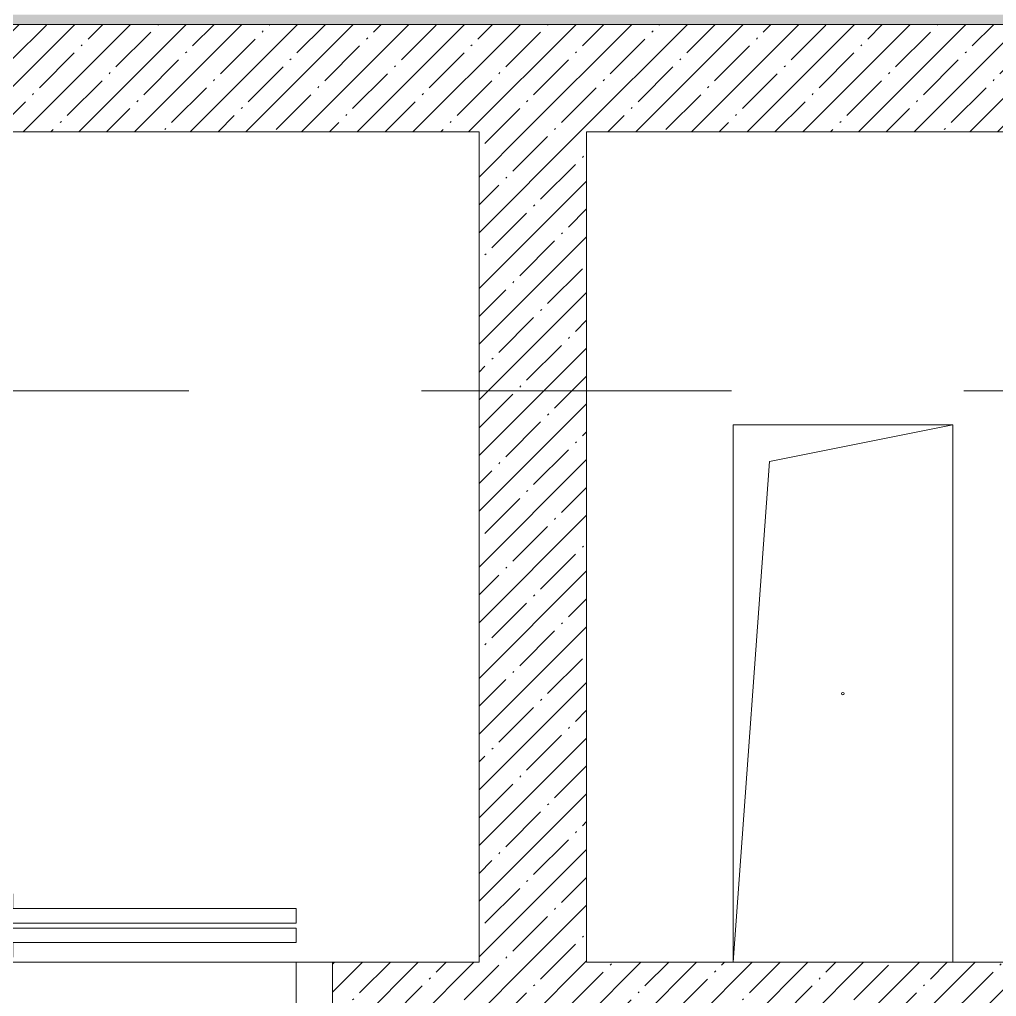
# Model space of a CAD drawing. Header units: millimetres. Extents: x 81382 to 274764, y -8553 to 29000.
# Drawn here: x 96559 to 98560, y 15760 to 17760 of the extents above; entities that cross this region are included whole.
import ezdxf

# ---------------------------------------------------------------- set-up
doc = ezdxf.new("R2010")
doc.units = ezdxf.units.MM
doc.linetypes.add('Осевая', pattern=[3175, 635, -476.25, 1587.5, -476.25])
for name, color, linetype, lineweight in [('A-DOOR', 7, 'Continuous', 9), ('A-DOOR-1', 7, 'Continuous', 13), ('A-DOOR-FRAM', 7, 'Continuous', 13), ('A-GENM', 7, 'Continuous', 9), ('A-WALL', 7, 'Continuous', 9), ('I-WALL', 7, 'Continuous', 9), ('Оси-2', 7, 'Осевая', 9)]:
    doc.layers.add(name, color=color, linetype=linetype, lineweight=lineweight)
doc.layers.add('A-WALL-1', color=7, linetype='Continuous', lineweight=9, true_color=0x3c3c3c)
pattern_1 = [(45, (0, 0), (-57.024626, 57.024626), []), (45, (57.025, 0), (-57.024626, 57.024626), [100.806, -20.161, 3.353, -16.808])]

# ---------------------------------------------------------------- blocks, each defined once
blk = doc.blocks.new('GM_Отверстие прямоугольное _в плите_ - Отверстие-21604515-План размещения напольных электротехнических лючков и розеток 3 этажа в осях 23-33')
at = {"layer": 'A-GENM'}
for p, q in [((-225, -550), (-225, 550)), ((-225, 550), (225, 550)), ((225, 550), (-225, 550)), ((-225, 550), (-225, -550)), ((-150, 475), (225, 550)), ((225, 550), (225, -550)), ((225, -550), (225, 550)), ((-225, -550), (-150, 475))]:
    blk.add_line(p, q, dxfattribs=at)
for start, end in [(360, 180), (180, 360)]:
    blk.add_arc((0, 0), 2.5, start, end, dxfattribs=at)
blk = doc.blocks.new('DOR_Дверь лифта - 1350х2050h-19118285-План размещения напольных электротехнических лючков и розеток 3 этажа в осях 23-33')
at = {"layer": 'A-DOOR'}
for p, q in [((600, 110), (-600, 110)), ((-600, 110), (-600, -110)), ((600, -110), (600, 110)), ((-600, -110), (600, -110)), ((-20, -120), (-20, -150)), ((600, -120), (-20, -120)), ((600, -150), (600, -120)), ((-600, -150), (-600, -180)), ((20, -150), (-600, -150)), ((-20, -150), (600, -150)), ((20, -180), (20, -150)), ((-600, -180), (20, -180)), ((-600, -190), (-600, -220)), ((20, -190), (-600, -190)), ((20, -220), (20, -190)), ((-600, -220), (20, -220)), ((-20, -220), (-20, -250)), ((600, -220), (-20, -220)), ((600, -250), (600, -220)), ((-20, -250), (600, -250))]:
    blk.add_line(p, q, dxfattribs=at)
at = {"layer": 'A-DOOR-1'}
for p, q in [((-675, -110), (-600, -110)), ((600, -110), (675, -110))]:
    blk.add_line(p, q, dxfattribs=at)
at = {"layer": 'A-DOOR-FRAM'}
for p, q in [((600, -117), (600, -120)), ((1203, -117), (600, -117)), ((600, -120), (1200, -120)), ((1200, -120), (1200, -180)), ((1203, -183), (1203, -117)), ((1200, -180), (20, -180)), ((20, -180), (20, -183)), ((20, -183), (1203, -183)), ((1203, -187), (20, -187)), ((20, -187), (20, -190)), ((20, -190), (1200, -190)), ((1200, -190), (1200, -250)), ((1203, -253), (1203, -187)), ((600, -250), (600, -253)), ((1200, -250), (600, -250)), ((600, -253), (1203, -253))]:
    blk.add_line(p, q, dxfattribs=at)

msp = doc.modelspace()

# ---------------------------------------------------------------- hatches: boundary and pattern name
at = {"layer": 'I-WALL'}
h = msp.add_hatch(dxfattribs=at)
h.set_pattern_fill('FP_35', color=256, style=0, pattern_type=2)
h.set_pattern_definition([(0, (0, 0), (121.92, 30.48), [10.058, -81.382, 10.058, -81.382, -487.68]), (0, (0, 0), (121.92, 30.48), [-182.88, 10.058, -172.822, 10.058, -81.382, -213.36]), (0, (0, 0), (121.92, 30.48), [-457.2, 10.058, -50.902, 10.058, -142.342]), (120, (45.72, 15.24), (-87.356454, 90.345817), [10.058, -81.382, 10.058, -81.382, -487.68]), (120, (45.72, 15.24), (-87.356454, 90.345817), [-182.88, 10.058, -172.822, 10.058, -81.382, -213.36]), (120, (45.72, 15.24), (-87.356454, 90.345817), [-457.2, 10.058, -50.902, 10.058, -142.342]), (240, (60.96, 76.2), (-34.563546, -120.825817), [10.058, -81.382, 10.058, -81.382, -487.68]), (240, (60.96, 76.2), (-34.563546, -120.825817), [-182.88, 10.058, -172.822, 10.058, -81.382, -213.36]), (240, (60.96, 76.2), (-34.563546, -120.825817), [-457.2, 10.058, -50.902, 10.058, -142.342])])
h.paths.add_polyline_path([(100560, 17750), (100560, 17770), (94580, 17770), (94580, 17750), (100449.9, 17750)])
h = msp.add_hatch(dxfattribs=at)
h.set_pattern_fill('FP_4', color=256, style=0, pattern_type=2)
h.set_pattern_definition(pattern_1)
h.paths.add_polyline_path([(100580, 17530), (100580, 17750), (94800, 17750), (94800, 17530), (100449.9, 17530)])
h = msp.add_hatch(dxfattribs=at)
h.set_pattern_fill('FP_4', color=256, style=0, pattern_type=2)
h.set_pattern_definition(pattern_1)
h.paths.add_polyline_path([(97500, 15830), (97720, 15830), (97720, 17530), (97500, 17530), (97500, 16962.9)])
h = msp.add_hatch(dxfattribs=at)
h.set_pattern_fill('FP_4', color=256, style=0, pattern_type=2)
h.set_pattern_definition(pattern_1)
h.paths.add_polyline_path([(98480, 15610), (98500, 15610), (98500, 15830), (97200, 15830), (97200, 15610), (97270.1, 15610)])
h.paths.add_polyline_path([(95850, 15610), (95850, 15830), (94800, 15830), (94800, 15610), (94820, 15610)])
h = msp.add_hatch(dxfattribs=at)
h.set_pattern_fill('FP_4', color=256, style=0, pattern_type=2)
h.set_pattern_definition(pattern_1)
h.paths.add_polyline_path([(98542, 13620), (98720, 13620), (98720, 15830), (98500, 15830), (98500, 13620)])

# ---------------------------------------------------------------- linework, layer by layer
at = {"layer": 'A-WALL'}
msp.add_line((94580, 17750), (100580, 17750), dxfattribs=at)
at = {"layer": 'A-WALL-1'}
for p, q in [((94800, 17530), (97500, 17530)), ((97500, 17530), (97500, 15830)), ((97720, 15830), (97720, 17530)), ((100800, 17530), (97720, 17530)), ((97500, 15830), (97200, 15830)), ((97200, 15830), (97200, 15610)), ((98720, 15830), (97720, 15830))]:
    msp.add_line(p, q, dxfattribs=at)
at = {"layer": 'Оси-2'}
msp.add_line((84681.8, 17000), (122730, 17000), dxfattribs=at)

# ---------------------------------------------------------------- block references
at = {"layer": 'A-DOOR', "rotation": 180}
msp.add_blockref('DOR_Дверь лифта - 1350х2050h-19118285-План размещения напольных электротехнических лючков и розеток 3 этажа в осях 23-33', (96525, 15720), dxfattribs=at)
at = {"layer": 'A-GENM'}
msp.add_blockref('GM_Отверстие прямоугольное _в плите_ - Отверстие-21604515-План размещения напольных электротехнических лючков и розеток 3 этажа в осях 23-33', (98245, 16380), dxfattribs=at)

doc.saveas('drawing.dxf')
